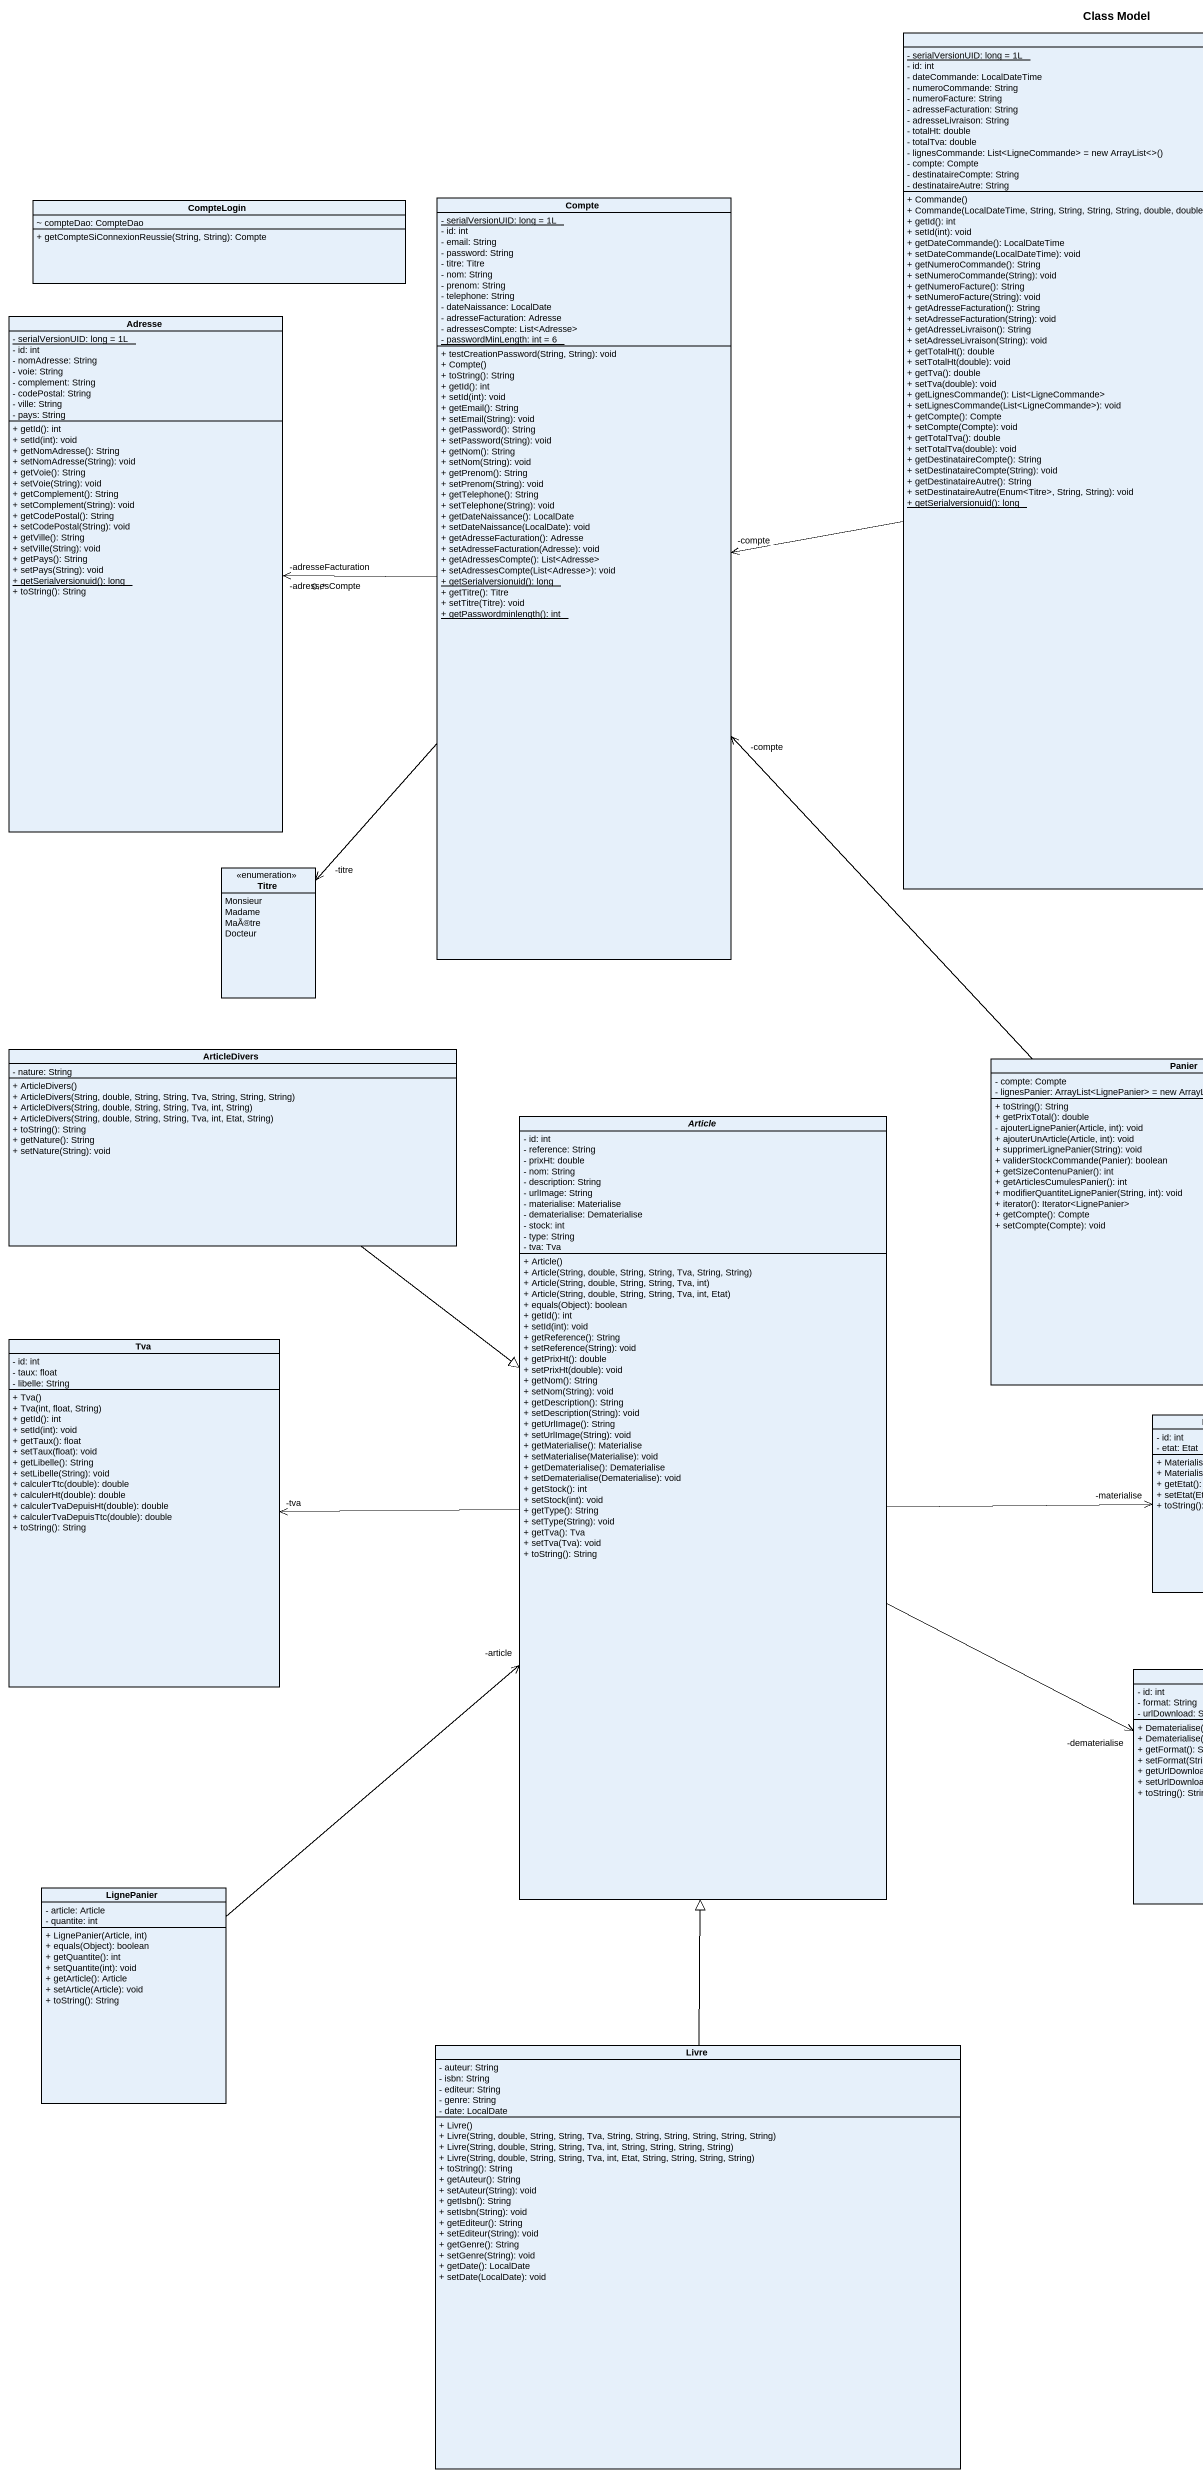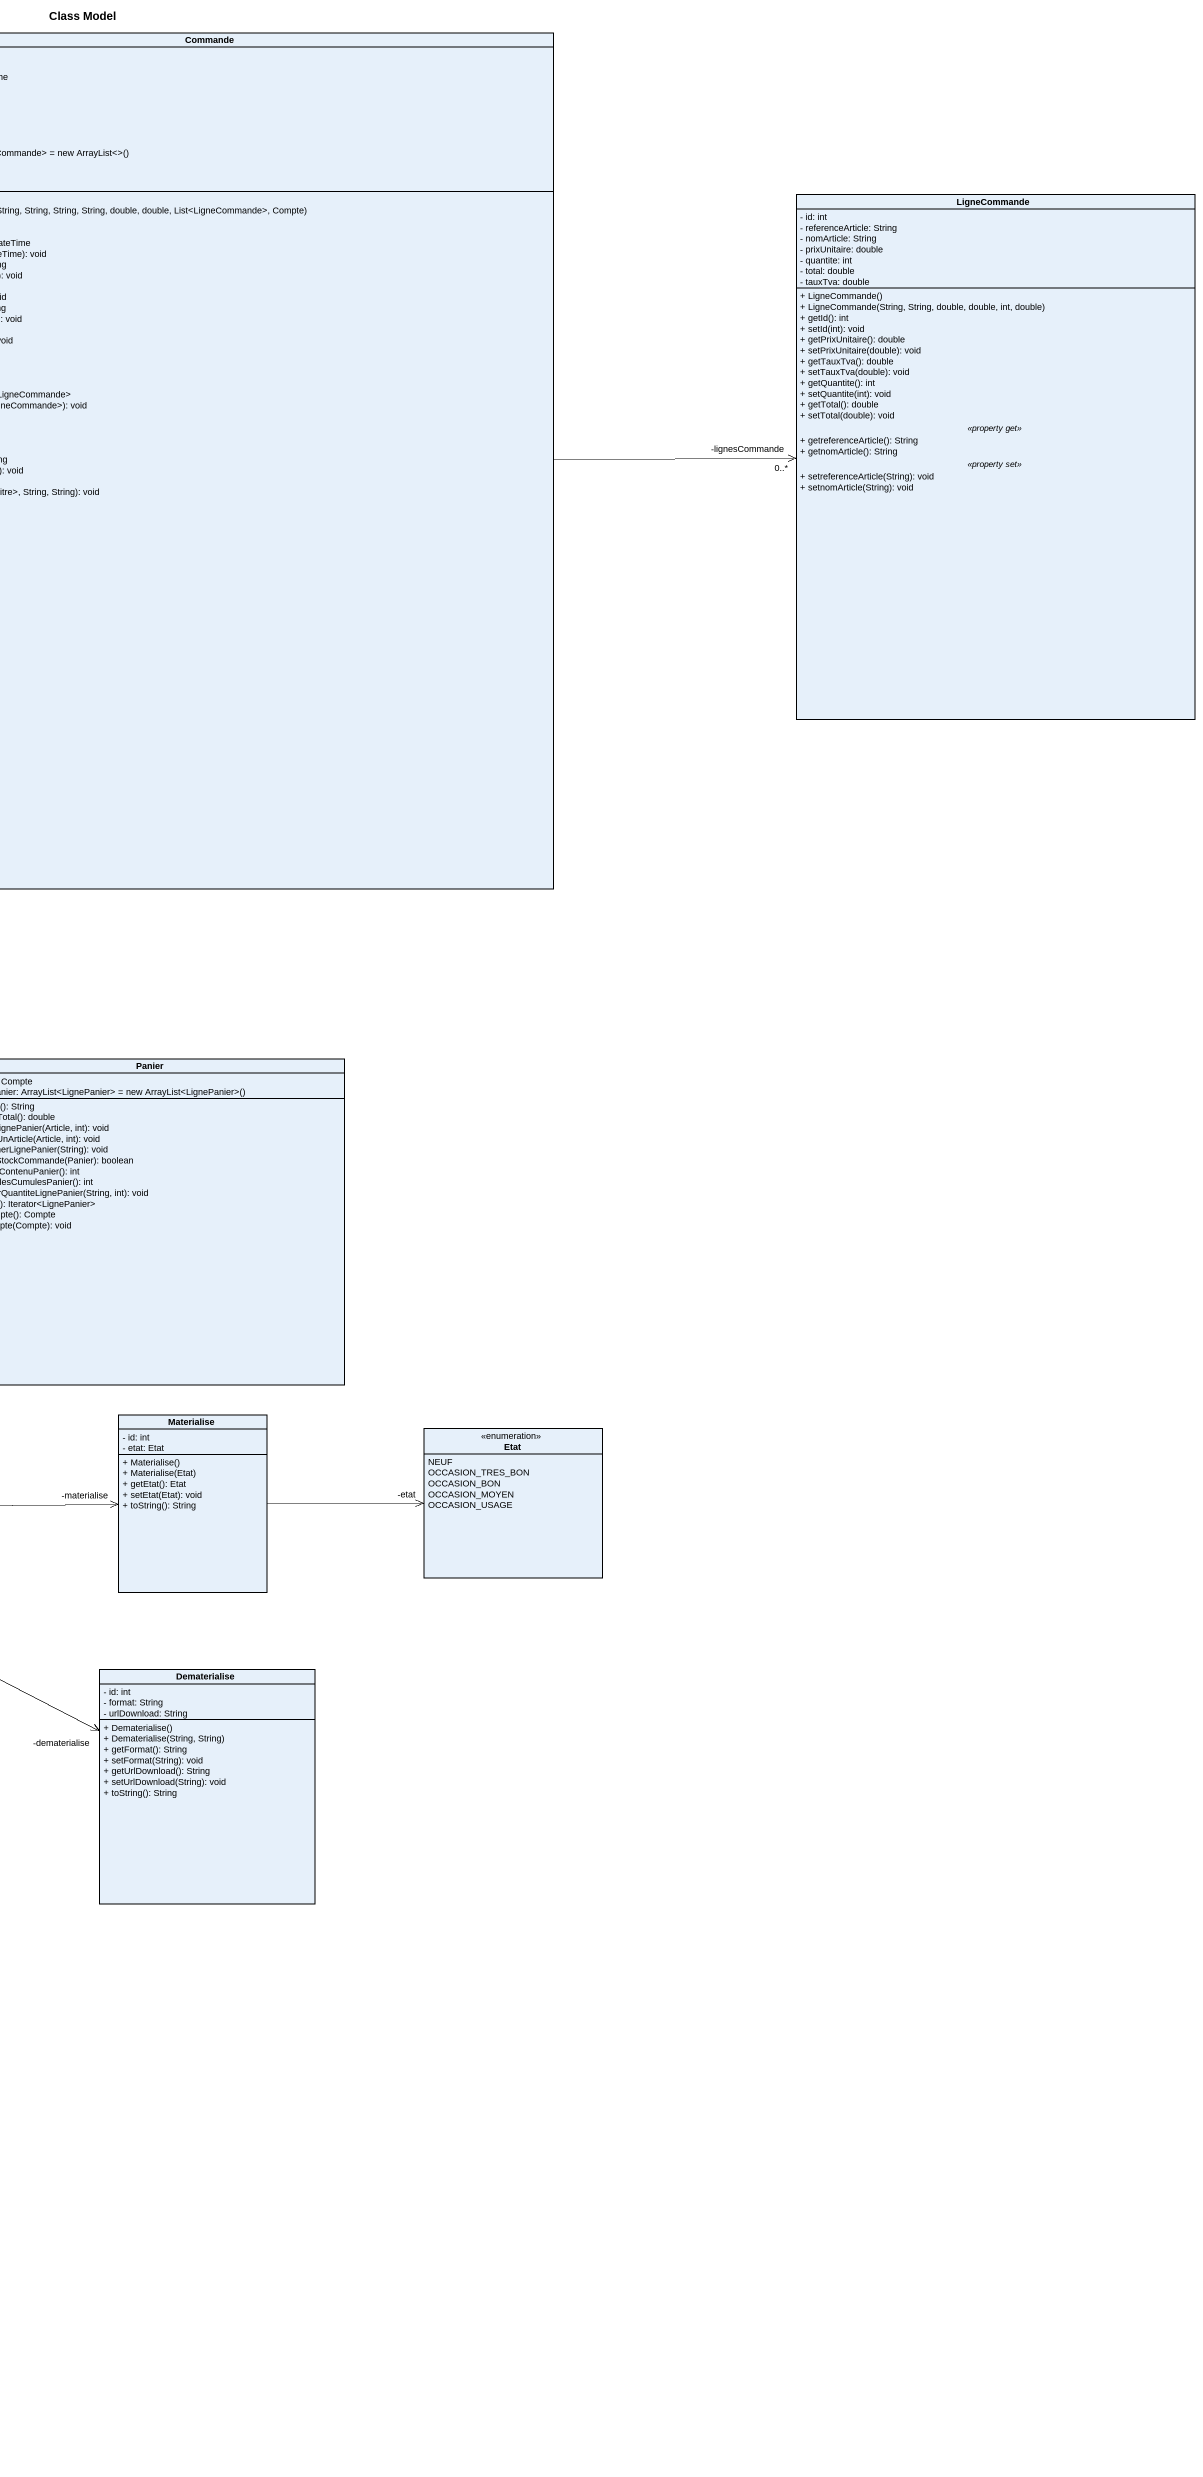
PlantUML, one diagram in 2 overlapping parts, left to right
@startuml
title Class Model
hide circle
hide empty members
skinparam classAttributeIconSize 0
class Commande {
  {static} - serialVersionUID: long = 1L
  - id: int
  - dateCommande: LocalDateTime
  - numeroCommande: String
  - numeroFacture: String
  - adresseFacturation: String
  - adresseLivraison: String
  - totalHt: double
  - totalTva: double
  {field} - lignesCommande: List<LigneCommande> = new ArrayList<>()
  - compte: Compte
  - destinataireCompte: String
  - destinataireAutre: String
  + Commande()
  + Commande(LocalDateTime, String, String, String, String, double, double, List<LigneCommande>, Compte)
  + getId(): int
  + setId(int): void
  + getDateCommande(): LocalDateTime
  + setDateCommande(LocalDateTime): void
  + getNumeroCommande(): String
  + setNumeroCommande(String): void
  + getNumeroFacture(): String
  + setNumeroFacture(String): void
  + getAdresseFacturation(): String
  + setAdresseFacturation(String): void
  + getAdresseLivraison(): String
  + setAdresseLivraison(String): void
  + getTotalHt(): double
  + setTotalHt(double): void
  + getTva(): double
  + setTva(double): void
  + getLignesCommande(): List<LigneCommande>
  + setLignesCommande(List<LigneCommande>): void
  + getCompte(): Compte
  + setCompte(Compte): void
  + getTotalTva(): double
  + setTotalTva(double): void
  + getDestinataireCompte(): String
  + setDestinataireCompte(String): void
  + getDestinataireAutre(): String
  + setDestinataireAutre(Enum<Titre>, String, String): void
  {static} + getSerialversionuid(): long
}
class CompteLogin {
  ~ compteDao: CompteDao
  + getCompteSiConnexionReussie(String, String): Compte
}
class Compte {
  {static} - serialVersionUID: long = 1L
  - id: int
  - email: String
  - password: String
  - titre: Titre
  - nom: String
  - prenom: String
  - telephone: String
  - dateNaissance: LocalDate
  - adresseFacturation: Adresse
  - adressesCompte: List<Adresse>
  {static} - passwordMinLength: int = 6
  + testCreationPassword(String, String): void
  + Compte()
  + toString(): String
  + getId(): int
  + setId(int): void
  + getEmail(): String
  + setEmail(String): void
  + getPassword(): String
  + setPassword(String): void
  + getNom(): String
  + setNom(String): void
  + getPrenom(): String
  + setPrenom(String): void
  + getTelephone(): String
  + setTelephone(String): void
  + getDateNaissance(): LocalDate
  + setDateNaissance(LocalDate): void
  + getAdresseFacturation(): Adresse
  + setAdresseFacturation(Adresse): void
  + getAdressesCompte(): List<Adresse>
  + setAdressesCompte(List<Adresse>): void
  {static} + getSerialversionuid(): long
  + getTitre(): Titre
  + setTitre(Titre): void
  {static} + getPasswordminlength(): int
}
class LigneCommande {
  - id: int
  - referenceArticle: String
  - nomArticle: String
  - prixUnitaire: double
  - quantite: int
  - total: double
  - tauxTva: double
  --
  + LigneCommande()
  + LigneCommande(String, String, double, double, int, double)
  + getId(): int
  + setId(int): void
  + getPrixUnitaire(): double
  + setPrixUnitaire(double): void
  + getTauxTva(): double
  + setTauxTva(double): void
  + getQuantite(): int
  + setQuantite(int): void
  + getTotal(): double
  + setTotal(double): void
  .. <<property get>> ..
  + getreferenceArticle(): String
  + getnomArticle(): String
  .. <<property set>> ..
  + setreferenceArticle(String): void
  + setnomArticle(String): void
}
class Adresse {
  {static} - serialVersionUID: long = 1L
  - id: int
  - nomAdresse: String
  - voie: String
  - complement: String
  - codePostal: String
  - ville: String
  - pays: String
  + getId(): int
  + setId(int): void
  + getNomAdresse(): String
  + setNomAdresse(String): void
  + getVoie(): String
  + setVoie(String): void
  + getComplement(): String
  + setComplement(String): void
  + getCodePostal(): String
  + setCodePostal(String): void
  + getVille(): String
  + setVille(String): void
  + getPays(): String
  + setPays(String): void
  {static} + getSerialversionuid(): long
  + toString(): String
}
enum Titre {
  Monsieur
  Madame
  MaÃ®tre
  Docteur
}
class ArticleDivers {
  - nature: String
  + ArticleDivers()
  + ArticleDivers(String, double, String, String, Tva, String, String, String)
  + ArticleDivers(String, double, String, String, Tva, int, String)
  + ArticleDivers(String, double, String, String, Tva, int, Etat, String)
  + toString(): String
  + getNature(): String
  + setNature(String): void
}
class Panier {
  - compte: Compte
  {field} - lignesPanier: ArrayList<LignePanier> = new ArrayList<LignePanier>()
  + toString(): String
  + getPrixTotal(): double
  - ajouterLignePanier(Article, int): void
  + ajouterUnArticle(Article, int): void
  + supprimerLignePanier(String): void
  + validerStockCommande(Panier): boolean
  + getSizeContenuPanier(): int
  + getArticlesCumulesPanier(): int
  + modifierQuantiteLignePanier(String, int): void
  + iterator(): Iterator<LignePanier>
  + getCompte(): Compte
  + setCompte(Compte): void
}
abstract class Article {
  - id: int
  - reference: String
  - prixHt: double
  - nom: String
  - description: String
  - urlImage: String
  - materialise: Materialise
  - dematerialise: Dematerialise
  - stock: int
  - type: String
  - tva: Tva
  + Article()
  + Article(String, double, String, String, Tva, String, String)
  + Article(String, double, String, String, Tva, int)
  + Article(String, double, String, String, Tva, int, Etat)
  + equals(Object): boolean
  + getId(): int
  + setId(int): void
  + getReference(): String
  + setReference(String): void
  + getPrixHt(): double
  + setPrixHt(double): void
  + getNom(): String
  + setNom(String): void
  + getDescription(): String
  + setDescription(String): void
  + getUrlImage(): String
  + setUrlImage(String): void
  + getMaterialise(): Materialise
  + setMaterialise(Materialise): void
  + getDematerialise(): Dematerialise
  + setDematerialise(Dematerialise): void
  + getStock(): int
  + setStock(int): void
  + getType(): String
  + setType(String): void
  + getTva(): Tva
  + setTva(Tva): void
  + toString(): String
}
class Tva {
  - id: int
  - taux: float
  - libelle: String
  + Tva()
  + Tva(int, float, String)
  + getId(): int
  + setId(int): void
  + getTaux(): float
  + setTaux(float): void
  + getLibelle(): String
  + setLibelle(String): void
  + calculerTtc(double): double
  + calculerHt(double): double
  + calculerTvaDepuisHt(double): double
  + calculerTvaDepuisTtc(double): double
  + toString(): String
}
class Materialise {
  - id: int
  - etat: Etat
  + Materialise()
  + Materialise(Etat)
  + getEtat(): Etat
  + setEtat(Etat): void
  + toString(): String
}
enum Etat {
  NEUF
  OCCASION_TRES_BON
  OCCASION_BON
  OCCASION_MOYEN
  OCCASION_USAGE
}
class Dematerialise {
  - id: int
  - format: String
  - urlDownload: String
  + Dematerialise()
  + Dematerialise(String, String)
  + getFormat(): String
  + setFormat(String): void
  + getUrlDownload(): String
  + setUrlDownload(String): void
  + toString(): String
}
class LignePanier {
  - article: Article
  - quantite: int
  + LignePanier(Article, int)
  + equals(Object): boolean
  + getQuantite(): int
  + setQuantite(int): void
  + getArticle(): Article
  + setArticle(Article): void
  + toString(): String
}
class Livre {
  - auteur: String
  - isbn: String
  - editeur: String
  - genre: String
  - date: LocalDate
  + Livre()
  + Livre(String, double, String, String, Tva, String, String, String, String, String, String)
  + Livre(String, double, String, String, Tva, int, String, String, String, String)
  + Livre(String, double, String, String, Tva, int, Etat, String, String, String, String)
  + toString(): String
  + getAuteur(): String
  + setAuteur(String): void
  + getIsbn(): String
  + setIsbn(String): void
  + getEditeur(): String
  + setEditeur(String): void
  + getGenre(): String
  + setGenre(String): void
  + getDate(): LocalDate
  + setDate(LocalDate): void
}
Commande -left-> "-compte" Compte
Commande -right-> "-lignesCommande\n0..*" LigneCommande
Compte -left-> "-adresseFacturation" Adresse
Compte -left-> "-adressesCompte\n0..*" Adresse
Compte --> "-titre" Titre
ArticleDivers --|> Article
Panier -up-> "-compte" Compte
Article -left-> "-tva" Tva
Article -right-> "-materialise" Materialise
Article -right-> "-dematerialise" Dematerialise
Materialise -right-> "-etat" Etat
LignePanier -up-> "-article" Article
Livre -up-|> Article
@enduml
